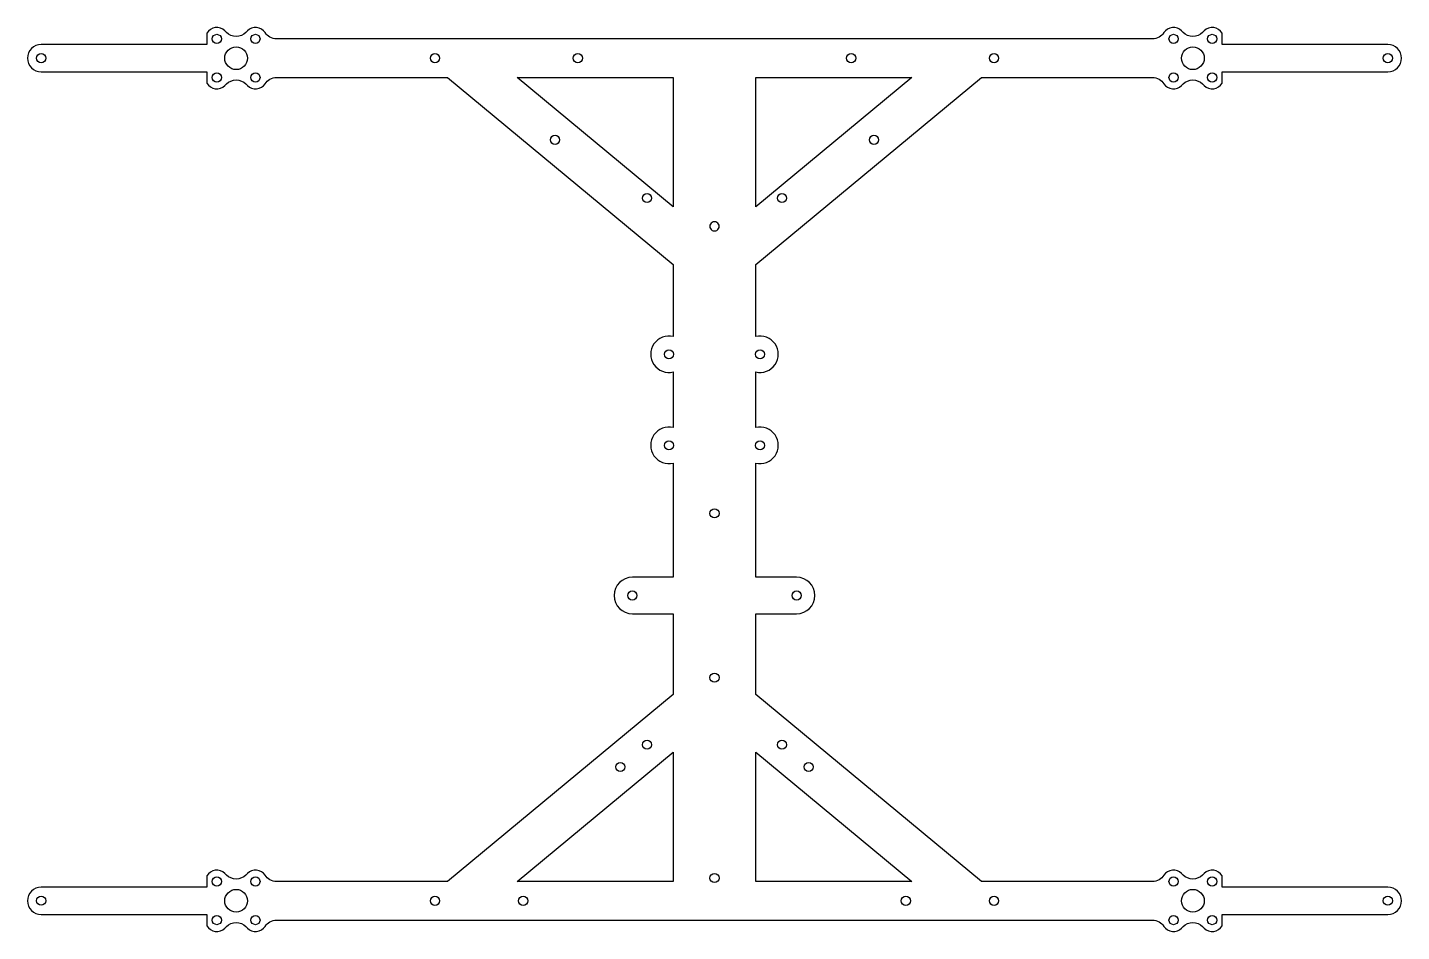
# Model space of a CAD drawing. Header units: millimetres. Extents: x -151 to 151, y -62 to 137.
import ezdxf

# ---------------------------------------------------------------- set-up
doc = ezdxf.new("R2010")
doc.units = ezdxf.units.MM
doc.layers.get('0').update_dxf_attribs({"linetype": 'CONTINUOUS'})

msp = doc.modelspace()

# ---------------------------------------------------------------- linework, layer by layer
for points in [[(107.47, 136.01), (107.12, 135.66, -0.414214), (102.88, 135.66), (102.53, 136.01, 0.476677), (98.66, 135.61, -0.253709), (96.15, 134.24), (-96.15, 134.24, -0.253709), (-98.66, 135.61, 0.476677), (-102.53, 136.01), (-102.88, 135.66, -0.414214), (-107.12, 135.66), (-107.47, 136.01, 0.494201), (-111.41, 135.49), (-111.41, 133.01), (-147.8, 133.01, 1), (-147.8, 127.01), (-111.41, 127.01), (-111.41, 124.51, 0.494201), (-107.47, 123.99), (-107.12, 124.34, -0.414214), (-102.88, 124.34), (-102.53, 123.99, 0.476677), (-98.66, 124.39, -0.253709), (-96.15, 125.76), (-58.58, 125.76), (-9.05, 84.69), (-9.05, 68.89, 1.273741), (-9.05, 61.11), (-9.05, 48.89, 1.273741), (-9.05, 41.11), (-9.05, 16.03), (-18.03, 16.03, 1), (-18.03, 8.03), (-9.05, 8.03), (-9.05, -9.69), (-58.58, -50.76), (-96.15, -50.76, -0.253709), (-98.66, -49.39, 0.476677), (-102.53, -48.99), (-102.88, -49.34, -0.414214), (-107.12, -49.34), (-107.47, -48.99, 0.494201), (-111.41, -49.51), (-111.41, -51.99), (-147.8, -51.99, 1), (-147.8, -57.99), (-111.41, -57.99), (-111.41, -60.49, 0.494201), (-107.47, -61.01), (-107.12, -60.66, -0.414214), (-102.88, -60.66), (-102.53, -61.01, 0.476677), (-98.66, -60.61, -0.253709), (-96.15, -59.24), (96.15, -59.24, -0.253709), (98.66, -60.61, 0.476677), (102.53, -61.01), (102.88, -60.66, -0.414214), (107.12, -60.66), (107.47, -61.01, 0.494201), (111.41, -60.49), (111.41, -57.99), (147.8, -57.99, 1), (147.8, -51.99), (111.41, -51.99), (111.41, -49.51, 0.494201), (107.47, -48.99), (107.12, -49.34, -0.414214), (102.88, -49.34), (102.53, -48.99, 0.476677), (98.66, -49.39, -0.253709), (96.15, -50.76), (58.58, -50.76), (9.05, -9.69), (9.05, 8.03), (18.03, 8.03, 1), (18.03, 16.03), (9.05, 16.03), (9.05, 41.11, 1.273741), (9.05, 48.89), (9.05, 61.11, 1.273741), (9.05, 68.89), (9.05, 84.69), (58.58, 125.76), (96.15, 125.76, -0.253709), (98.66, 124.39, 0.476677), (102.53, 123.99), (102.88, 124.34, -0.414214), (107.12, 124.34), (107.47, 123.99, 0.494201), (111.41, 124.51), (111.41, 127.01), (147.8, 127.01, 1), (147.8, 133.01), (111.41, 133.01), (111.41, 135.49, 0.494201)], [(0, 94.08, 1.027758), (0, 92.08, 1.027758)]]:
    msp.add_lwpolyline(points, format="xyb", close=True)
for points in [[(-9.05, 97.34), (-43.32, 125.76), (-9.05, 125.76)], [(43.32, 125.76), (9.05, 97.34), (9.05, 125.76)], [(-43.32, -50.76), (-9.05, -22.34), (-9.05, -50.76)], [(9.05, -22.34), (43.32, -50.76), (9.05, -50.76)]]:
    msp.add_lwpolyline(points, close=True)
for centre, radius in [((-109.24, 134.24), 1), ((-100.76, 134.24), 1), ((100.76, 134.24), 1), ((109.24, 134.24), 1), ((-147.8, 130.01), 1), ((-105, 130), 2.5), ((-61.37, 130), 1), ((-30, 130), 1), ((30, 130), 1), ((61.37, 130), 1), ((105, 130), 2.5), ((147.8, 130.01), 1), ((-109.24, 125.76), 1), ((-100.76, 125.76), 1), ((100.76, 125.76), 1), ((109.24, 125.76), 1), ((-34.99, 112.08), 1), ((34.99, 112.08), 1), ((-14.8, 99.28), 1), ((14.8, 99.28), 1), ((-10, 65), 1), ((10, 65), 1), ((-10, 45), 1), ((10, 45), 1), ((0, 30.06), 1), ((-18.03, 12.03), 1), ((18.03, 12.03), 1), ((0, -6), 1), ((-14.8, -20.72), 1), ((14.8, -20.72), 1), ((-20.66, -25.6), 1), ((20.66, -25.6), 1), ((-109.24, -50.76), 1), ((-100.76, -50.76), 1), ((0, -50), 1), ((100.76, -50.76), 1), ((109.24, -50.76), 1), ((-147.8, -54.99), 1), ((-105, -55), 2.5), ((-61.37, -55), 1), ((-42, -55), 1), ((42, -55), 1), ((61.37, -55), 1), ((105, -55), 2.5), ((147.8, -54.99), 1), ((-109.24, -59.24), 1), ((-100.76, -59.24), 1), ((100.76, -59.24), 1), ((109.24, -59.24), 1)]:
    msp.add_circle(centre, radius)

doc.saveas('drawing.dxf')
